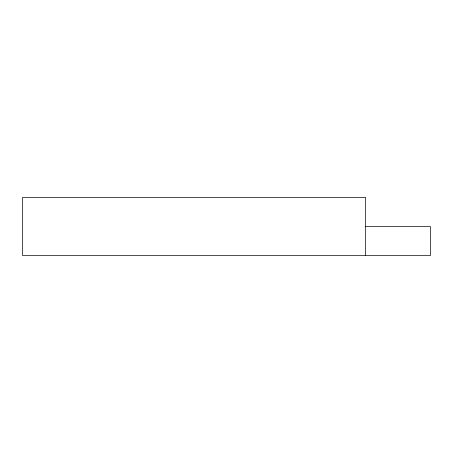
<?xml version="1.0" encoding="UTF-8"?>
<svg xmlns="http://www.w3.org/2000/svg" width="453" height="453" viewBox="0 0 453 453"><rect width="100%" height="100%" fill="white"/><g stroke="black" fill="none" stroke-linecap="round" stroke-linejoin="round"><path stroke-width="0.68" d="M365.633 226.5L430.35 226.5L430.35 255.622L22.65 255.622L22.65 197.378L365.633 197.378L365.633 255.622"/></g></svg>
